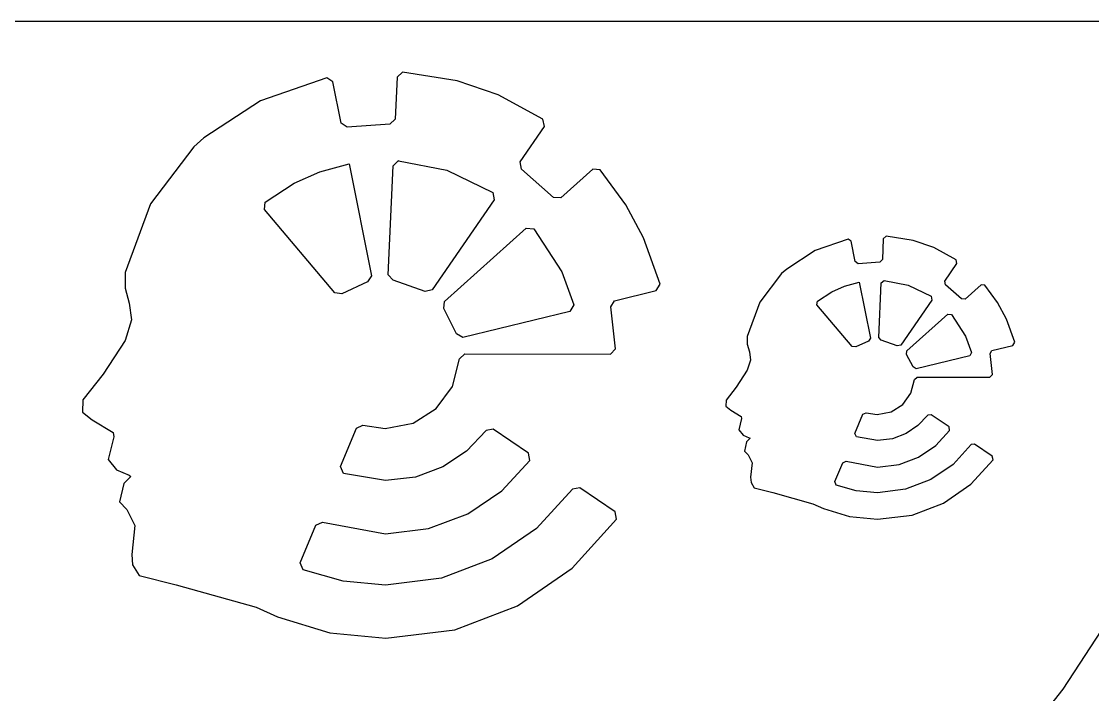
# Model space of a CAD drawing. Extents: x 0 to 3000, y 0 to 2000.
# Drawn here: x 2005.5 to 2276.1, y 1830 to 2000 of the extents above; entities that cross this region are included whole.
import ezdxf

# ---------------------------------------------------------------- set-up
doc = ezdxf.new("R2010")
doc.units = 0
doc.header["$MEASUREMENT"] = 0
doc.layers.add('design', color=1, linetype='Continuous')
doc.layers.add('invert_pattern', color=3, linetype='Continuous')

msp = doc.modelspace()

# ---------------------------------------------------------------- linework, layer by layer
msp.add_line((3000, 2000), (0, 2000))
at = {"layer": 'design'}
for p, q in [((2101.84, 1987.21), (2100.46, 1985.94)), ((2115.59, 1985.03), (2101.84, 1987.21)), ((2082.66, 1985.73), (2065.96, 1979.93)), ((2084.25, 1984.7), (2082.66, 1985.73)), ((2086.31, 1974.33), (2084.25, 1984.7)), ((2100.46, 1985.94), (2099.99, 1975.33)), ((2125.98, 1981.46), (2115.59, 1985.03)), ((2137.29, 1975.28), (2125.98, 1981.46)), ((2065.96, 1979.93), (2051.65, 1970.6)), ((2087.84, 1973.27), (2086.31, 1974.33)), ((2098.64, 1974.06), (2087.84, 1973.27)), ((2099.99, 1975.33), (2098.64, 1974.06)), ((2131.53, 1964.51), (2137.64, 1973.43)), ((2137.64, 1973.43), (2137.29, 1975.28)), ((2051.65, 1970.6), (2049.08, 1968.35)), ((2049.08, 1968.35), (2038.16, 1953.93)), ((2131.84, 1962.69), (2131.53, 1964.51)), ((2139.94, 1955.54), (2131.84, 1962.69)), ((2149.86, 1962.66), (2141.79, 1955.46)), ((2151.74, 1962.53), (2149.86, 1962.66)), ((2158.25, 1953.66), (2151.74, 1962.53)), ((2038.16, 1953.93), (2031.73, 1936.6)), ((2141.79, 1955.46), (2139.94, 1955.54)), ((2162.68, 1945.37), (2158.25, 1953.66)), ((2223.96, 1945.76), (2223.27, 1945.12)), ((2230.83, 1944.67), (2223.96, 1945.76)), ((2166.87, 1933.66), (2162.68, 1945.37)), ((2214.37, 1945.02), (2206.02, 1942.12)), ((2215.16, 1944.5), (2214.37, 1945.02)), ((2216.19, 1939.32), (2215.16, 1944.5)), ((2223.27, 1945.12), (2223.03, 1939.82)), ((2236.03, 1942.88), (2230.83, 1944.67)), ((2206.02, 1942.12), (2198.86, 1937.45)), ((2241.69, 1939.79), (2236.03, 1942.88)), ((2216.96, 1938.79), (2216.19, 1939.32)), ((2222.36, 1939.18), (2216.96, 1938.79)), ((2223.03, 1939.82), (2222.36, 1939.18)), ((2238.8, 1934.41), (2241.86, 1938.87)), ((2241.86, 1938.87), (2241.69, 1939.79)), ((2031.73, 1936.6), (2031.73, 1932.61)), ((2197.58, 1936.33), (2192.12, 1929.12)), ((2198.86, 1937.45), (2197.58, 1936.33)), ((2031.73, 1932.61), (2032.8, 1928.83)), ((2165.9, 1932.02), (2166.87, 1933.66)), ((2238.96, 1933.49), (2238.8, 1934.41)), ((2243.01, 1929.92), (2238.96, 1933.49)), ((2247.97, 1933.48), (2243.93, 1929.88)), ((2248.91, 1933.42), (2247.97, 1933.48)), ((2252.16, 1928.98), (2248.91, 1933.42)), ((2154.41, 1927.89), (2155.39, 1929.45)), ((2155.39, 1929.45), (2165.9, 1932.02)), ((2243.93, 1929.88), (2243.01, 1929.92)), ((2032.8, 1928.83), (2033.33, 1924.63)), ((2155.66, 1917.28), (2154.41, 1927.89)), ((2192.12, 1929.12), (2188.9, 1920.45)), ((2254.38, 1924.83), (2252.16, 1928.98)), ((2033.33, 1924.63), (2031.73, 1919.43)), ((2256.48, 1918.98), (2254.38, 1924.83)), ((2031.73, 1919.43), (2026.17, 1910.91)), ((2188.9, 1920.45), (2188.9, 1918.46)), ((2255.99, 1918.16), (2256.48, 1918.98)), ((2116.21, 1914.77), (2117.53, 1916.01)), ((2117.53, 1916.01), (2154.33, 1915.93)), ((2154.33, 1915.93), (2155.66, 1917.28)), ((2188.9, 1918.46), (2189.44, 1916.56)), ((2189.44, 1916.56), (2189.71, 1914.47)), ((2250.25, 1916.1), (2250.73, 1916.88)), ((2250.87, 1910.79), (2250.25, 1916.1)), ((2250.73, 1916.88), (2255.99, 1918.16)), ((2114.41, 1907.81), (2116.21, 1914.77)), ((2189.71, 1914.47), (2188.9, 1911.87)), ((2026.17, 1910.91), (2021.04, 1904.4)), ((2188.9, 1911.87), (2186.12, 1907.61)), ((2250.21, 1910.12), (2250.87, 1910.79)), ((2110.32, 1902.22), (2114.41, 1907.81)), ((2230.24, 1906.06), (2231.14, 1909.54)), ((2231.14, 1909.54), (2231.8, 1910.16)), ((2231.8, 1910.16), (2250.21, 1910.12)), ((2186.12, 1907.61), (2183.56, 1904.35)), ((2228.2, 1903.26), (2230.24, 1906.06)), ((2021.04, 1904.4), (2020.97, 1901.32)), ((2183.56, 1904.35), (2183.52, 1902.81)), ((2183.52, 1902.81), (2184.74, 1901.81)), ((2225.28, 1901.4), (2228.2, 1903.26)), ((2020.97, 1901.32), (2023.4, 1899.32)), ((2104.49, 1898.5), (2110.32, 1902.22)), ((2184.74, 1901.81), (2187.39, 1900.21)), ((2187.47, 1899.69), (2186.76, 1896.84)), ((2187.39, 1900.21), (2187.47, 1899.69)), ((2216.11, 1895.95), (2218.12, 1900.77)), ((2218.12, 1900.77), (2218.92, 1901.15)), ((2218.92, 1901.15), (2221.76, 1900.73)), ((2221.76, 1900.73), (2225.28, 1901.4)), ((2234.5, 1900.5), (2232.03, 1897.89)), ((2235.4, 1900.65), (2234.5, 1900.5)), ((2239.87, 1897.62), (2235.4, 1900.65)), ((2023.4, 1899.32), (2028.71, 1896.12)), ((2086.15, 1887.6), (2090.17, 1897.23)), ((2090.17, 1897.23), (2091.76, 1898)), ((2091.76, 1898), (2097.45, 1897.15)), ((2097.45, 1897.15), (2104.49, 1898.5)), ((2124.73, 1896.99), (2122.93, 1896.7)), ((2133.67, 1890.93), (2124.73, 1896.99)), ((2232.03, 1897.89), (2229.02, 1895.88)), ((2240.03, 1896.68), (2239.87, 1897.62)), ((2028.87, 1895.08), (2027.44, 1889.37)), ((2028.71, 1896.12), (2028.87, 1895.08)), ((2122.93, 1896.7), (2117.98, 1891.47)), ((2186.76, 1896.84), (2187.83, 1895.5)), ((2187.83, 1895.5), (2189.4, 1894.84)), ((2189.62, 1894.69), (2188.73, 1893.78)), ((2189.4, 1894.84), (2189.62, 1894.69)), ((2216.5, 1895.06), (2216.11, 1895.95)), ((2221.82, 1894.15), (2216.5, 1895.06)), ((2225.58, 1894.6), (2221.82, 1894.15)), ((2229.02, 1895.88), (2225.58, 1894.6)), ((2236.51, 1892.87), (2240.03, 1896.68)), ((2188.73, 1893.78), (2188.19, 1891.48)), ((2188.19, 1891.48), (2189.12, 1890.5)), ((2232.19, 1889.96), (2236.51, 1892.87)), ((2245.43, 1893.09), (2240.88, 1888.1)), ((2246.34, 1893.25), (2245.43, 1893.09)), ((2250.81, 1890.22), (2246.34, 1893.25)), ((2027.44, 1889.37), (2029.58, 1886.69)), ((2117.98, 1891.47), (2111.96, 1887.46)), ((2126.94, 1881.45), (2133.99, 1889.05)), ((2133.99, 1889.05), (2133.67, 1890.93)), ((2189.12, 1890.5), (2190.15, 1888.48)), ((2213.01, 1888.52), (2213.85, 1888.89)), ((2213.85, 1888.89), (2221.82, 1887.44)), ((2227.24, 1888.1), (2232.19, 1889.96)), ((2245.39, 1883.09), (2250.99, 1889.28)), ((2250.99, 1889.28), (2250.81, 1890.22)), ((2029.58, 1886.69), (2032.73, 1885.37)), ((2086.92, 1885.82), (2086.15, 1887.6)), ((2111.96, 1887.46), (2105.08, 1884.9)), ((2190.15, 1888.48), (2189.74, 1884.84)), ((2211.01, 1883.75), (2213.01, 1888.52)), ((2221.82, 1887.44), (2227.24, 1888.1)), ((2240.88, 1888.1), (2235.28, 1884.27)), ((2033.15, 1885.08), (2031.39, 1883.26)), ((2032.73, 1885.37), (2033.15, 1885.08)), ((2097.55, 1884), (2086.92, 1885.82)), ((2105.08, 1884.9), (2097.55, 1884)), ((2189.74, 1884.84), (2189.85, 1883.52)), ((2189.85, 1883.52), (2190.69, 1882.19)), ((2211.38, 1882.88), (2211.01, 1883.75)), ((2235.28, 1884.27), (2228.86, 1881.83)), ((2031.39, 1883.26), (2030.3, 1878.65)), ((2118.31, 1875.62), (2126.94, 1881.45)), ((2144.78, 1881.88), (2135.68, 1871.9)), ((2146.61, 1882.2), (2144.78, 1881.88)), ((2155.55, 1876.14), (2146.61, 1882.2)), ((2190.69, 1882.19), (2195.37, 1880.98)), ((2195.37, 1880.98), (2205.46, 1878.18)), ((2216.43, 1881.45), (2211.38, 1882.88)), ((2221.82, 1880.95), (2216.43, 1881.45)), ((2228.86, 1881.83), (2221.82, 1880.96)), ((2221.82, 1880.96), (2221.82, 1880.95)), ((2238.49, 1878.35), (2245.39, 1883.09)), ((2030.3, 1878.65), (2032.16, 1876.7)), ((2205.46, 1878.18), (2208.16, 1876.94)), ((2230.55, 1875.31), (2238.49, 1878.35)), ((2032.16, 1876.7), (2034.21, 1872.65)), ((2108.41, 1871.9), (2118.31, 1875.62)), ((2155.89, 1874.26), (2155.55, 1876.14)), ((2208.16, 1876.94), (2214.76, 1874.94)), ((2221.83, 1874.24), (2230.55, 1875.31)), ((2034.21, 1872.65), (2033.41, 1865.37)), ((2075.94, 1863.2), (2079.93, 1872.73)), ((2079.93, 1872.73), (2081.63, 1873.47)), ((2081.63, 1873.47), (2097.55, 1870.58)), ((2144.7, 1861.88), (2155.89, 1874.26)), ((2214.76, 1874.94), (2221.83, 1874.24)), ((2097.55, 1870.58), (2108.41, 1871.9)), ((2135.68, 1871.9), (2124.49, 1864.24)), ((2033.41, 1865.37), (2033.63, 1862.74)), ((2033.63, 1862.74), (2035.3, 1860.08)), ((2076.68, 1861.46), (2075.94, 1863.2)), ((2124.49, 1864.24), (2111.64, 1859.35)), ((2130.9, 1852.39), (2144.7, 1861.88)), ((2035.3, 1860.08), (2044.66, 1857.65)), ((2086.79, 1858.59), (2076.68, 1861.46)), ((2111.64, 1859.35), (2097.55, 1857.62)), ((2044.66, 1857.65), (2064.85, 1852.06)), ((2097.55, 1857.59), (2086.79, 1858.59)), ((2097.55, 1857.62), (2097.55, 1857.59)), ((2064.85, 1852.06), (2070.25, 1849.58)), ((2115.02, 1846.32), (2130.9, 1852.39)), ((2070.25, 1849.58), (2083.44, 1845.57)), ((2279.71, 1848.36), (2268.6, 1831.32)), ((2083.44, 1845.57), (2097.58, 1844.18)), ((2097.58, 1844.18), (2115.02, 1846.32)), ((2268.6, 1831.32), (2258.33, 1818.3))]:
    msp.add_line(p, q, dxfattribs=at)
at = {"layer": 'invert_pattern'}
for p, q in [((2099.43, 1963.56), (2100.84, 1964.83)), ((2100.84, 1964.83), (2100.84, 1964.8)), ((2100.84, 1964.8), (2112.99, 1962.44)), ((2074.47, 1959.14), (2080.92, 1962.01)), ((2080.92, 1962.01), (2088.32, 1964.04)), ((2088.32, 1964.04), (2088.32, 1964.04)), ((2088.32, 1964.04), (2093.96, 1935.73)), ((2098.22, 1936.02), (2099.43, 1963.56)), ((2112.99, 1962.44), (2124.59, 1956.81)), ((2067.15, 1954.35), (2074.47, 1959.14)), ((2124.59, 1956.81), (2124.97, 1954.96)), ((2066.97, 1952.45), (2067.15, 1954.35)), ((2124.97, 1954.96), (2109.33, 1932.18)), ((2084.72, 1931.44), (2066.97, 1952.45)), ((2066.97, 1952.45), (2066.97, 1952.45)), ((2112.42, 1929.27), (2133.09, 1947.74)), ((2133.09, 1947.74), (2134.97, 1947.6)), ((2134.97, 1947.6), (2134.99, 1947.6)), ((2134.99, 1947.6), (2142.02, 1936.73)), ((2093.96, 1935.73), (2092.98, 1934.19)), ((2099.41, 1934.64), (2098.22, 1936.02)), ((2142.02, 1936.73), (2145.07, 1928.37)), ((2092.98, 1934.19), (2086.49, 1931.23)), ((2107.53, 1931.81), (2099.41, 1934.64)), ((2109.33, 1932.18), (2107.53, 1931.81)), ((2210.27, 1931.72), (2213.5, 1933.16)), ((2213.5, 1933.16), (2217.2, 1934.17)), ((2217.2, 1934.17), (2217.2, 1934.17)), ((2217.2, 1934.17), (2220.02, 1920.01)), ((2222.15, 1920.16), (2222.75, 1933.93)), ((2222.75, 1933.93), (2223.46, 1934.57)), ((2223.46, 1934.57), (2223.46, 1934.55)), ((2223.46, 1934.55), (2229.53, 1933.37)), ((2229.53, 1933.37), (2235.34, 1930.56)), ((2086.49, 1931.23), (2084.72, 1931.44)), ((2206.62, 1929.33), (2210.27, 1931.72)), ((2235.52, 1929.63), (2227.7, 1918.24)), ((2235.34, 1930.56), (2235.52, 1929.63)), ((2112.27, 1927.47), (2112.42, 1929.27)), ((2115.49, 1921.12), (2112.27, 1927.47)), ((2144.09, 1926.73), (2117.08, 1920.19)), ((2145.07, 1928.37), (2144.09, 1926.73)), ((2206.52, 1928.38), (2206.62, 1929.33)), ((2215.4, 1917.87), (2206.52, 1928.38)), ((2206.52, 1928.38), (2206.52, 1928.38)), ((2229.25, 1916.79), (2239.58, 1926.02)), ((2239.58, 1926.02), (2240.52, 1925.95)), ((2240.52, 1925.95), (2240.53, 1925.95)), ((2240.53, 1925.95), (2244.05, 1920.52)), ((2117.08, 1920.19), (2115.49, 1921.12)), ((2219.53, 1919.25), (2216.29, 1917.77)), ((2220.02, 1920.01), (2219.53, 1919.25)), ((2222.74, 1919.47), (2222.15, 1920.16)), ((2226.8, 1918.06), (2222.74, 1919.47)), ((2244.05, 1920.52), (2245.58, 1916.34)), ((2216.29, 1917.77), (2215.4, 1917.87)), ((2227.7, 1918.24), (2226.8, 1918.06)), ((2229.17, 1915.89), (2229.25, 1916.79)), ((2230.79, 1912.71), (2229.17, 1915.89)), ((2245.58, 1916.34), (2245.09, 1915.52)), ((2245.09, 1915.52), (2231.58, 1912.25)), ((2231.58, 1912.25), (2230.79, 1912.71))]:
    msp.add_line(p, q, dxfattribs=at)

doc.saveas('drawing.dxf')
